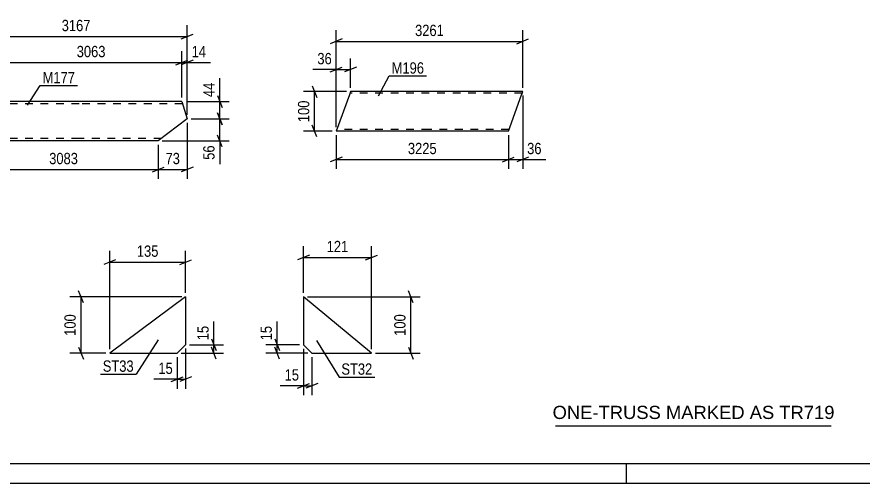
# Model space of a CAD drawing. Header units: millimetres. Extents: x 0 to 841, y 0 to 594.
# Drawn here: x 266.2 to 481.1, y 0 to 118.3 of the extents above; entities that cross this region are included whole.
import ezdxf

# ---------------------------------------------------------------- set-up
doc = ezdxf.new("R2010")
doc.units = ezdxf.units.MM
doc.linetypes.add('DXK_LINE_DOT2', pattern=[3.9198, 1.9599, -1.9599])
doc.styles.add('Arial', font='ARIAL.TTF', dxfattribs={"height": 0.2})
doc.styles.add('Arial Narrow', font='ARIALN.TTF', dxfattribs={"height": 0.2})

# ---------------------------------------------------------------- blocks, each defined once
blk = doc.blocks.new('Unknown-318884928-1133')
at = {"color": 5, "linetype": 'Continuous'}
for p, q in [((5, 5), (836, 5)), ((421, 0), (421, 5)), ((0, 0), (841, 0))]:
    blk.add_line(p, q, dxfattribs=at)
blk = doc.blocks.new('Part-318884928-6837 - 6831')
at = {"color": 2, "linetype": 'Continuous'}
for p, q in [((338.95, 47.23), (338.95, 35.09)), ((356.23, 32.95), (338.95, 47.23)), ((338.95, 35.09), (341.1, 32.95)), ((341.1, 32.95), (356.23, 32.95))]:
    blk.add_line(p, q, dxfattribs=at)
blk = doc.blocks.new('Part-318884928-6893 - 6887')
at = {"color": 2, "linetype": 'Continuous'}
for p, q in [((309.03, 47.24), (289.74, 32.95)), ((309.03, 47.24), (309.03, 35.1)), ((309.03, 35.1), (306.88, 32.95)), ((289.74, 32.95), (306.88, 32.95))]:
    blk.add_line(p, q, dxfattribs=at)
blk = doc.blocks.new('Part-318884928-2591 - 2575')
at = {"color": 2, "linetype": 'Continuous'}
for p, q in [((350.91, 99.3), (350.62, 98.5)), ((370.91, 99.3), (350.91, 99.3)), ((394.65, 99.3), (371.01, 99.3)), ((394.63, 99.24), (394.36, 98.5)), ((394.63, 99.24), (394.65, 99.3)), ((350.62, 98.5), (347.27, 89.3)), ((391.01, 89.3), (394.36, 98.5)), ((370.91, 89.3), (347.27, 89.3)), ((391.01, 89.3), (371.01, 89.3))]:
    blk.add_line(p, q, dxfattribs=at)
at = {"color": 7, "linetype": 'DXK_LINE_DOT2'}
for p, q in [((370.91, 98.9), (350.77, 98.9)), ((394.51, 98.9), (371.01, 98.9)), ((394.36, 98.5), (394.57, 99.06)), ((370.91, 89.7), (347.42, 89.7)), ((391.16, 89.7), (371.01, 89.7))]:
    blk.add_line(p, q, dxfattribs=at)
blk = doc.blocks.new('Part-318884928-2302 - 2286')
at = {"color": 2, "linetype": 'Continuous'}
for p, q in [((252.99, 89.94), (261.98, 96.79)), ((281.98, 96.79), (261.98, 96.79)), ((308.05, 96.79), (282.08, 96.79)), ((308.05, 96.79), (309.42, 92.39)), ((309.42, 92.39), (302.08, 86.79)), ((253.86, 87.15), (252.99, 89.94)), ((253.94, 86.89), (253.86, 87.15)), ((253.97, 86.79), (253.94, 86.89)), ((281.98, 86.79), (253.97, 86.79)), ((302.08, 86.79), (282.08, 86.79))]:
    blk.add_line(p, q, dxfattribs=at)
at = {"color": 7, "linetype": 'DXK_LINE_DOT2'}
for p, q in [((281.98, 96.19), (261.19, 96.19)), ((308.24, 96.19), (282.08, 96.19)), ((253.77, 87.44), (253.74, 87.54)), ((281.98, 87.39), (253.78, 87.39)), ((302.87, 87.39), (282.08, 87.39))]:
    blk.add_line(p, q, dxfattribs=at)
blk = doc.blocks.new('StraightDimension-318884928-6862 - 6831')
at = {"color": 7, "linetype": 'Continuous'}
for p, q in [((338.95, 48.23), (338.95, 60.08)), ((356.23, 33.95), (356.23, 60.08)), ((340.45, 57.83), (337.45, 56.63)), ((338.95, 57.23), (356.23, 57.23)), ((354.73, 56.63), (357.73, 57.83))]:
    blk.add_line(p, q, dxfattribs=at)
at = {"color": 0}
blk.add_wipeout([(350.93, 57.98), (350.93, 62.18), (344.25, 62.18), (344.25, 57.98)], dxfattribs=at)
at = {"color": 3, "style": 'Arial Narrow'}
blk.add_text('121', height=2.863, dxfattribs=at).set_placement((344.85, 58.58))
blk = doc.blocks.new('StraightDimension-318884928-6839 - 6831')
at = {"color": 7, "linetype": 'Continuous'}
for p, q in [((366.83, 45.73), (365.63, 48.73)), ((339.95, 47.23), (368.63, 47.23)), ((366.23, 32.95), (366.23, 47.23)), ((365.63, 34.45), (366.83, 31.45)), ((357.23, 32.95), (368.63, 32.95))]:
    blk.add_line(p, q, dxfattribs=at)
at = {"color": 0}
blk.add_wipeout([(365.48, 43.43), (361.28, 43.43), (361.28, 36.75), (365.48, 36.75)], dxfattribs=at)
at = {"color": 3, "style": 'Arial Narrow'}
blk.add_text('100', height=2.863, rotation=90.0002, dxfattribs=at).set_placement((364.88, 37.35))
blk = doc.blocks.new('StraightDimension-318884928-6851 - 6831')
at = {"color": 7, "linetype": 'Continuous'}
for p, q in [((331.68, 36.59), (332.88, 33.59)), ((337.95, 35.09), (329.43, 35.09)), ((332.88, 31.45), (331.68, 34.45)), ((332.28, 32.95), (332.28, 35.09)), ((340.1, 32.95), (329.43, 32.95))]:
    blk.add_line(p, q, dxfattribs=at)
at = {"color": 0}
blk.add_wipeout([(331.53, 40.47), (327.33, 40.47), (327.33, 35.61), (331.53, 35.61)], dxfattribs=at)
at = {"color": 7, "linetype": 'Continuous'}
blk.add_line((332.28, 35.09), (332.28, 40.99), dxfattribs=at)
blk.add_line((332.28, 35.09), (332.28, 40.99), dxfattribs=at)
at = {"color": 3, "style": 'Arial Narrow'}
blk.add_text('15', height=2.863, rotation=90.0002, dxfattribs=at).set_placement((330.93, 36.21))
blk = doc.blocks.new('StraightDimension-318884928-6872 - 6831')
at = {"color": 7, "linetype": 'Continuous'}
for p, q in [((338.95, 34.09), (338.95, 22.26)), ((341.1, 31.95), (341.1, 22.26)), ((337.45, 24.06), (340.45, 25.26)), ((338.95, 24.66), (341.1, 24.66)), ((342.6, 25.26), (339.6, 24.06))]:
    blk.add_line(p, q, dxfattribs=at)
at = {"color": 0}
blk.add_wipeout([(338.43, 25.41), (338.43, 29.61), (333.57, 29.61), (333.57, 25.41)], dxfattribs=at)
at = {"color": 7, "linetype": 'Continuous'}
blk.add_line((338.95, 24.66), (333.05, 24.66), dxfattribs=at)
blk.add_line((338.95, 24.66), (333.05, 24.66), dxfattribs=at)
at = {"color": 3, "style": 'Arial Narrow'}
blk.add_text('15', height=2.863, dxfattribs=at).set_placement((334.17, 26.01))
blk = doc.blocks.new('StraightDimension-318884928-6922 - 6887')
at = {"color": 7, "linetype": 'Continuous'}
for p, q in [((283.05, 45.74), (281.85, 48.74)), ((308.03, 47.24), (279.6, 47.24)), ((282.45, 32.95), (282.45, 47.24)), ((281.85, 34.45), (283.05, 31.45)), ((288.74, 32.95), (279.6, 32.95))]:
    blk.add_line(p, q, dxfattribs=at)
at = {"color": 0}
blk.add_wipeout([(281.7, 43.44), (277.5, 43.44), (277.5, 36.75), (281.7, 36.75)], dxfattribs=at)
at = {"color": 3, "style": 'Arial Narrow'}
blk.add_text('100', height=2.863, rotation=90.0002, dxfattribs=at).set_placement((281.1, 37.35))
blk = doc.blocks.new('StraightDimension-318884928-6934 - 6887')
at = {"color": 7, "linetype": 'Continuous'}
for p, q in [((315.62, 36.6), (316.82, 33.6)), ((310.03, 35.1), (318.62, 35.1)), ((316.82, 31.45), (315.62, 34.45)), ((316.22, 32.95), (316.22, 35.1)), ((307.88, 32.95), (318.62, 32.95))]:
    blk.add_line(p, q, dxfattribs=at)
at = {"color": 0}
blk.add_wipeout([(315.47, 40.48), (311.27, 40.48), (311.27, 35.62), (315.47, 35.62)], dxfattribs=at)
at = {"color": 7, "linetype": 'Continuous'}
blk.add_line((316.22, 35.1), (316.22, 41), dxfattribs=at)
blk.add_line((316.22, 35.1), (316.22, 41), dxfattribs=at)
at = {"color": 3, "style": 'Arial Narrow'}
blk.add_text('15', height=2.863, rotation=90.0002, dxfattribs=at).set_placement((314.87, 36.22))
blk = doc.blocks.new('StraightDimension-318884928-6895 - 6887')
at = {"color": 7, "linetype": 'Continuous'}
for p, q in [((309.03, 34.1), (309.03, 23.94)), ((306.88, 31.95), (306.88, 23.94)), ((305.38, 25.74), (308.38, 26.94)), ((306.88, 26.34), (309.03, 26.34)), ((310.53, 26.94), (307.53, 25.74))]:
    blk.add_line(p, q, dxfattribs=at)
at = {"color": 0}
blk.add_wipeout([(306.36, 27.09), (306.36, 31.29), (301.5, 31.29), (301.5, 27.09)], dxfattribs=at)
at = {"color": 7, "linetype": 'Continuous'}
blk.add_line((306.88, 26.34), (300.98, 26.34), dxfattribs=at)
blk.add_line((306.88, 26.34), (300.98, 26.34), dxfattribs=at)
at = {"color": 3, "style": 'Arial Narrow'}
blk.add_text('15', height=2.863, dxfattribs=at).set_placement((302.1, 27.69))
blk = doc.blocks.new('StraightDimension-318884928-6910 - 6887')
at = {"color": 7, "linetype": 'Continuous'}
for p, q in [((289.74, 33.95), (289.74, 58.91)), ((309.03, 48.24), (309.03, 58.91)), ((291.24, 56.66), (288.24, 55.46)), ((289.74, 56.06), (309.03, 56.06)), ((307.53, 55.46), (310.53, 56.66))]:
    blk.add_line(p, q, dxfattribs=at)
at = {"color": 0}
blk.add_wipeout([(302.73, 56.81), (302.73, 61.01), (296.04, 61.01), (296.04, 56.81)], dxfattribs=at)
at = {"color": 3, "style": 'Arial Narrow'}
blk.add_text('135', height=2.863, dxfattribs=at).set_placement((296.64, 57.41))
blk = doc.blocks.new('StraightDimension-318884928-2630 - 2575')
at = {"color": 7, "linetype": 'Continuous'}
for p, q in [((347.27, 90.3), (347.27, 107.75)), ((350.91, 100.3), (350.91, 107.75)), ((345.77, 104.3), (348.77, 105.5)), ((352.41, 105.5), (349.41, 104.3)), ((347.27, 104.9), (350.91, 104.9))]:
    blk.add_line(p, q, dxfattribs=at)
at = {"color": 0}
blk.add_wipeout([(346.75, 105.65), (346.75, 109.85), (341.89, 109.85), (341.89, 105.65)], dxfattribs=at)
at = {"color": 7, "linetype": 'Continuous'}
blk.add_line((347.27, 104.9), (341.37, 104.9), dxfattribs=at)
blk.add_line((347.27, 104.9), (341.37, 104.9), dxfattribs=at)
at = {"color": 3, "style": 'Arial Narrow'}
blk.add_text('36', height=2.863, dxfattribs=at).set_placement((342.49, 106.25))
blk = doc.blocks.new('StraightDimension-318884928-2643 - 2575')
at = {"color": 7, "linetype": 'Continuous'}
for p, q in [((349.91, 99.3), (338.93, 99.3)), ((341.18, 100.8), (342.38, 97.8)), ((341.78, 89.3), (341.78, 99.3)), ((342.38, 87.8), (341.18, 90.8)), ((346.27, 89.3), (338.93, 89.3))]:
    blk.add_line(p, q, dxfattribs=at)
at = {"color": 0}
blk.add_wipeout([(341.03, 97.64), (336.83, 97.64), (336.83, 90.96), (341.03, 90.96)], dxfattribs=at)
at = {"color": 3, "style": 'Arial Narrow'}
blk.add_text('100', height=2.863, rotation=90.0002, dxfattribs=at).set_placement((340.43, 91.56))
blk = doc.blocks.new('StraightDimension-318884928-2594 - 2575')
at = {"color": 7, "linetype": 'Continuous'}
for p, q in [((347.27, 90.3), (347.27, 114.91)), ((394.65, 100.3), (394.65, 114.91)), ((348.77, 112.66), (345.77, 111.46)), ((347.27, 112.06), (394.65, 112.06)), ((393.15, 111.46), (396.15, 112.66))]:
    blk.add_line(p, q, dxfattribs=at)
at = {"color": 0}
blk.add_wipeout([(375.22, 112.81), (375.22, 117.01), (366.71, 117.01), (366.71, 112.81)], dxfattribs=at)
at = {"color": 3, "style": 'Arial Narrow'}
blk.add_text('3261', height=2.863, dxfattribs=at).set_placement((367.31, 113.41))
blk = doc.blocks.new('StraightDimension-318884928-2605 - 2575')
at = {"color": 7, "linetype": 'Continuous'}
for p, q in [((347.27, 88.3), (347.27, 79.7)), ((391.01, 88.3), (391.01, 79.7)), ((348.77, 82.7), (345.77, 81.5)), ((347.27, 82.1), (391.01, 82.1)), ((389.51, 81.5), (392.51, 82.7))]:
    blk.add_line(p, q, dxfattribs=at)
at = {"color": 0}
blk.add_wipeout([(373.4, 82.85), (373.4, 87.05), (364.89, 87.05), (364.89, 82.85)], dxfattribs=at)
at = {"color": 3, "style": 'Arial Narrow'}
blk.add_text('3225', height=2.863, dxfattribs=at).set_placement((365.49, 83.45))
blk = doc.blocks.new('StraightDimension-318884928-2617 - 2575')
at = {"color": 7, "linetype": 'Continuous'}
for p, q in [((394.65, 98.3), (394.65, 79.7)), ((391.01, 88.3), (391.01, 79.7)), ((389.51, 81.5), (392.51, 82.7)), ((391.01, 82.1), (394.65, 82.1)), ((396.15, 82.7), (393.15, 81.5))]:
    blk.add_line(p, q, dxfattribs=at)
at = {"color": 0}
blk.add_wipeout([(400.03, 82.85), (400.03, 87.05), (395.18, 87.05), (395.18, 82.85)], dxfattribs=at)
at = {"color": 7, "linetype": 'Continuous'}
blk.add_line((394.65, 82.1), (400.56, 82.1), dxfattribs=at)
blk.add_line((394.65, 82.1), (400.56, 82.1), dxfattribs=at)
at = {"color": 3, "style": 'Arial Narrow'}
blk.add_text('36', height=2.863, dxfattribs=at).set_placement((395.78, 83.45))
blk = doc.blocks.new('StraightDimension-318884928-14595 - 2286')
at = {"color": 7, "linetype": 'Continuous'}
for p, q in [((309.42, 91.39), (309.42, 77.15)), ((302.08, 85.79), (302.08, 77.15)), ((300.58, 78.95), (303.58, 80.15)), ((302.08, 79.55), (309.42, 79.55)), ((310.92, 80.15), (307.92, 78.95))]:
    blk.add_line(p, q, dxfattribs=at)
at = {"color": 0}
blk.add_wipeout([(308.18, 80.3), (308.18, 84.5), (303.32, 84.5), (303.32, 80.3)], dxfattribs=at)
at = {"color": 3, "style": 'Arial Narrow'}
blk.add_text('73', height=2.863, dxfattribs=at).set_placement((303.92, 80.9))
blk = doc.blocks.new('StraightDimension-318884928-14524 - 2286')
at = {"color": 7, "linetype": 'Continuous'}
for p, q in [((308.05, 97.79), (308.05, 109.54)), ((309.42, 93.39), (309.42, 109.54)), ((306.55, 106.09), (309.55, 107.29)), ((310.92, 107.29), (307.92, 106.09)), ((308.05, 106.69), (309.42, 106.69))]:
    blk.add_line(p, q, dxfattribs=at)
at = {"color": 0}
blk.add_wipeout([(314.8, 107.44), (314.8, 111.64), (309.95, 111.64), (309.95, 107.44)], dxfattribs=at)
at = {"color": 7, "linetype": 'Continuous'}
blk.add_line((309.42, 106.69), (315.33, 106.69), dxfattribs=at)
blk.add_line((309.42, 106.69), (315.33, 106.69), dxfattribs=at)
at = {"color": 3, "style": 'Arial Narrow'}
blk.add_text('14', height=2.863, dxfattribs=at).set_placement((310.55, 108.04))
blk = doc.blocks.new('StraightDimension-318884928-14525 - 2286')
at = {"color": 7, "linetype": 'Continuous'}
for p, q in [((261.98, 97.79), (261.98, 109.54)), ((308.05, 97.79), (308.05, 109.54)), ((263.48, 107.29), (260.48, 106.09)), ((261.98, 106.69), (308.05, 106.69)), ((306.55, 106.09), (309.55, 107.29))]:
    blk.add_line(p, q, dxfattribs=at)
at = {"color": 0}
blk.add_wipeout([(289.27, 107.44), (289.27, 111.64), (280.76, 111.64), (280.76, 107.44)], dxfattribs=at)
at = {"color": 3, "style": 'Arial Narrow'}
blk.add_text('3063', height=2.863, dxfattribs=at).set_placement((281.36, 108.04))
blk = doc.blocks.new('StraightDimension-318884928-14583 - 2286')
at = {"color": 7, "linetype": 'Continuous'}
for p, q in [((252.99, 90.94), (252.99, 116.15)), ((309.42, 93.39), (309.42, 116.15)), ((254.49, 113.9), (251.49, 112.7)), ((252.99, 113.3), (309.42, 113.3)), ((307.92, 112.7), (310.92, 113.9))]:
    blk.add_line(p, q, dxfattribs=at)
at = {"color": 0}
blk.add_wipeout([(285.46, 114.05), (285.46, 118.25), (276.95, 118.25), (276.95, 114.05)], dxfattribs=at)
at = {"color": 3, "style": 'Arial Narrow'}
blk.add_text('3167', height=2.863, dxfattribs=at).set_placement((277.55, 114.65))
blk = doc.blocks.new('StraightDimension-318884928-14596 - 2286')
at = {"color": 7, "linetype": 'Continuous'}
for p, q in [((253.97, 85.79), (253.97, 77.15)), ((302.08, 85.79), (302.08, 77.15)), ((255.47, 80.15), (252.47, 78.95)), ((253.97, 79.55), (302.08, 79.55)), ((300.58, 78.95), (303.58, 80.15))]:
    blk.add_line(p, q, dxfattribs=at)
at = {"color": 0}
blk.add_wipeout([(282.28, 80.3), (282.28, 84.5), (273.77, 84.5), (273.77, 80.3)], dxfattribs=at)
at = {"color": 3, "style": 'Arial Narrow'}
blk.add_text('3083', height=2.863, dxfattribs=at).set_placement((274.37, 80.9))
blk = doc.blocks.new('StraightDimension-318884928-14735 - 2286')
at = {"color": 7, "linetype": 'Continuous'}
for p, q in [((309.21, 96.79), (320.12, 96.79)), ((317.12, 98.29), (318.32, 95.29)), ((317.72, 92.39), (317.72, 96.79)), ((318.32, 90.89), (317.12, 93.89)), ((310.42, 92.39), (320.12, 92.39))]:
    blk.add_line(p, q, dxfattribs=at)
at = {"color": 0}
blk.add_wipeout([(316.97, 102.18), (312.77, 102.18), (312.77, 97.32), (316.97, 97.32)], dxfattribs=at)
at = {"color": 7, "linetype": 'Continuous'}
blk.add_line((317.72, 96.79), (317.72, 102.7), dxfattribs=at)
blk.add_line((317.72, 96.79), (317.72, 102.7), dxfattribs=at)
at = {"color": 3, "style": 'Arial Narrow'}
blk.add_text('44', height=2.863, rotation=90.0002, dxfattribs=at).set_placement((316.37, 97.92))
blk = doc.blocks.new('StraightDimension-318884928-14736 - 2286')
at = {"color": 7, "linetype": 'Continuous'}
for p, q in [((317.12, 93.89), (318.32, 90.89)), ((310.42, 92.39), (320.12, 92.39)), ((317.72, 86.79), (317.72, 92.39)), ((318.32, 85.29), (317.12, 88.29)), ((303.08, 86.79), (320.12, 86.79))]:
    blk.add_line(p, q, dxfattribs=at)
at = {"color": 0}
blk.add_wipeout([(316.97, 86.27), (312.77, 86.27), (312.77, 81.41), (316.97, 81.41)], dxfattribs=at)
at = {"color": 7, "linetype": 'Continuous'}
blk.add_line((317.72, 86.79), (317.72, 80.89), dxfattribs=at)
blk.add_line((317.72, 86.79), (317.72, 80.89), dxfattribs=at)
at = {"color": 3, "style": 'Arial Narrow'}
blk.add_text('56', height=2.863, rotation=90.0002, dxfattribs=at).set_placement((316.37, 82.01))
blk = doc.blocks.new('Unknown-318884928-15106')
at = {"color": 7, "linetype": 'Continuous'}
blk.add_line((403, 14.5), (473, 14.5), dxfattribs=at)
at = {"color": 7, "style": 'Arial'}
blk.add_text('ONE-TRUSS MARKED AS TR719', height=3.3428, dxfattribs=at).set_placement((402.24, 16.25))
blk = doc.blocks.new('Mark-318884928-6833 - 6831')
at = {"color": 0}
blk.add_wipeout([(356.45, 27.49), (356.45, 30.49), (348.59, 30.49), (348.59, 27.49)], dxfattribs=at)
blk.add_wipeout([(356.45, 27.49), (356.45, 30.49), (348.59, 30.49), (348.59, 27.49)], dxfattribs=at)
at = {"color": 30, "linetype": 'Continuous'}
for p, q in [((342.23, 36.17), (347.99, 26.89)), ((347.99, 26.89), (357.05, 26.89))]:
    blk.add_line(p, q, dxfattribs=at)
at = {"color": 3, "style": 'Arial Narrow'}
blk.add_text('ST32', height=2.863, dxfattribs=at).set_placement((348.59, 27.49))
blk = doc.blocks.new('Mark-318884928-6889 - 6887')
at = {"color": 0}
blk.add_wipeout([(295.83, 28.24), (295.83, 31.24), (287.98, 31.24), (287.98, 28.24)], dxfattribs=at)
blk.add_wipeout([(295.83, 28.24), (295.83, 31.24), (287.98, 31.24), (287.98, 28.24)], dxfattribs=at)
at = {"color": 30, "linetype": 'Continuous'}
for p in [(302.06, 36.3), (287.38, 27.64)]:
    blk.add_line(p, (296.43, 27.64), dxfattribs=at)
at = {"color": 3, "style": 'Arial Narrow'}
blk.add_text('ST33', height=2.863, dxfattribs=at).set_placement((287.98, 28.24))
blk = doc.blocks.new('Mark-318884928-2587 - 2575')
at = {"color": 0}
blk.add_wipeout([(369.59, 103.88), (369.59, 106.88), (361.37, 106.88), (361.37, 103.88)], dxfattribs=at)
blk.add_wipeout([(369.59, 103.88), (369.59, 106.88), (361.37, 106.88), (361.37, 103.88)], dxfattribs=at)
at = {"color": 30, "linetype": 'Continuous'}
for p, q in [((358.03, 98.28), (360.77, 103.28)), ((360.77, 103.28), (370.19, 103.28))]:
    blk.add_line(p, q, dxfattribs=at)
at = {"color": 3, "style": 'Arial Narrow'}
blk.add_text('M196', height=2.863, dxfattribs=at).set_placement((361.37, 103.88))
blk = doc.blocks.new('Mark-318884928-2298 - 2286')
at = {"color": 0}
blk.add_wipeout([(280.94, 101.43), (280.94, 104.43), (272.71, 104.43), (272.71, 101.43)], dxfattribs=at)
blk.add_wipeout([(280.94, 101.43), (280.94, 104.43), (272.71, 104.43), (272.71, 101.43)], dxfattribs=at)
at = {"color": 30, "linetype": 'Continuous'}
for p, q in [((268.89, 95.9), (272.11, 100.83)), ((272.11, 100.83), (281.54, 100.83))]:
    blk.add_line(p, q, dxfattribs=at)
at = {"color": 3, "style": 'Arial Narrow'}
blk.add_text('M177', height=2.863, dxfattribs=at).set_placement((272.71, 101.43))

msp = doc.modelspace()

# ---------------------------------------------------------------- block references
for name in ['Unknown-318884928-1133', 'Part-318884928-2591 - 2575', 'Part-318884928-2302 - 2286', 'Part-318884928-6893 - 6887', 'Part-318884928-6837 - 6831', 'Unknown-318884928-15106']:
    msp.add_blockref(name, (0, 0))

# ---------------------------------------------------------------- next in the draw order: block references
for name in ['StraightDimension-318884928-14524 - 2286', 'StraightDimension-318884928-2630 - 2575', 'StraightDimension-318884928-14595 - 2286', 'StraightDimension-318884928-6862 - 6831', 'StraightDimension-318884928-6922 - 6887']:
    msp.add_blockref(name, (0, 0))

# ---------------------------------------------------------------- next in the draw order: block references
for name in ['StraightDimension-318884928-14525 - 2286', 'StraightDimension-318884928-2643 - 2575', 'StraightDimension-318884928-14596 - 2286', 'StraightDimension-318884928-6839 - 6831', 'StraightDimension-318884928-6934 - 6887']:
    msp.add_blockref(name, (0, 0))

# ---------------------------------------------------------------- next in the draw order: block references
for name in ['StraightDimension-318884928-14583 - 2286', 'StraightDimension-318884928-2594 - 2575', 'StraightDimension-318884928-2605 - 2575', 'StraightDimension-318884928-6851 - 6831', 'StraightDimension-318884928-6895 - 6887']:
    msp.add_blockref(name, (0, 0))

# ---------------------------------------------------------------- next in the draw order: block references
for name in ['Mark-318884928-2587 - 2575', 'Mark-318884928-2298 - 2286', 'StraightDimension-318884928-14735 - 2286', 'StraightDimension-318884928-2617 - 2575', 'StraightDimension-318884928-6910 - 6887', 'StraightDimension-318884928-6872 - 6831']:
    msp.add_blockref(name, (0, 0))

# ---------------------------------------------------------------- next in the draw order: block references
for name in ['StraightDimension-318884928-14736 - 2286', 'Mark-318884928-6889 - 6887', 'Mark-318884928-6833 - 6831']:
    msp.add_blockref(name, (0, 0))

doc.saveas('drawing.dxf')
